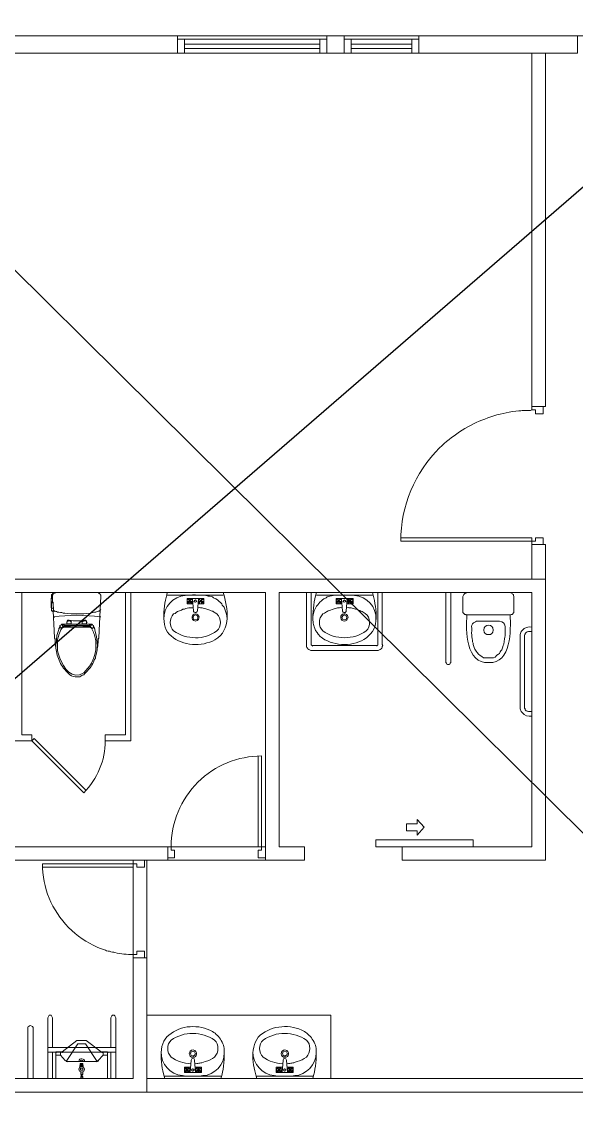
# Model space of a CAD drawing. Header units: millimetres. Extents: x -15161 to 10473752, y -72817 to 33960.
# Drawn here: x 35951 to 36434, y 2603 to 3559 of the extents above; entities that cross this region are included whole.
import ezdxf

# ---------------------------------------------------------------- set-up
doc = ezdxf.new("R2010")
doc.units = ezdxf.units.MM
doc.layers.add('PDF_幾何圖形', color=7, linetype='Continuous')

# ---------------------------------------------------------------- blocks, each defined once
blk = doc.blocks.new('拆除後的建築底圖1131126')
at = {"layer": 'PDF_幾何圖形', "lineweight": 0}
for points in [[(11419.36, 3643.64), (11419.36, 3605.96), (11339.34, 3605.96), (11339.34, 3643.64), (9474.25, 3643.64), (9474.25, 3617.81), (9448.42, 3617.81), (9448.42, 3547.11), (12604.46, 3547.11), (12604.46, 3539.48), (12739.53, 3539.48), (12739.53, 3028.86), (13204.85, 3028.86), (13204.85, 2247.68), (13491.91, 2247.68), (13361.51, 3136.4), (13110.01, 3099.57), (13035.49, 3611.04), (13009.24, 3607.23), (13003.73, 3643.64)], [(9547.5, 3476.82), (9547.5, 3531.86), (9853.19, 3531.86), (9853.19, 3547.11), (9532.68, 3547.11), (9532.68, 3476.82)], [(10063.2, 3531.86), (10201.65, 3531.86), (10201.65, 3547.11), (10063.2, 3547.11)], [(10142.8, 3042.41), (10105.12, 3042.41), (10104.69, 3042.41), (10104.27, 3042.83), (10103.42, 3042.83), (10101.73, 3044.53), (10101.73, 3058.5), (10102.58, 3060.19), (10103.42, 3061.04), (10104.27, 3061.46), (10105.12, 3061.89), (10142.8, 3061.89), (10144.49, 3061.04), (10144.92, 3060.62), (10145.76, 3060.19), (10145.76, 3059.35), (10146.19, 3058.5), (10146.19, 3044.53), (10144.49, 3042.83), (10143.65, 3042.83), (10143.22, 3042.41)], [(9744.38, 3052.99), (9743.95, 3053.42)], [(9863.78, 3052.15), (9862.51, 3052.15), (9861.66, 3053.42), (9861.66, 3055.53), (9862.51, 3056.81), (9865.05, 3056.81), (9865.89, 3055.53), (9866.32, 3054.26), (9865.89, 3053.42), (9865.05, 3052.15)], [(9868.86, 3053.42), (9868.01, 3053.84), (9867.59, 3054.26), (9868.01, 3055.11), (9868.86, 3055.53), (9869.28, 3055.11), (9869.71, 3054.26)], [(9873.94, 3052.15), (9872.67, 3052.15), (9871.82, 3053.42), (9871.4, 3054.26), (9871.82, 3055.53), (9872.67, 3056.81), (9874.79, 3056.81), (9876.06, 3055.53), (9876.06, 3053.42), (9874.79, 3052.15)], [(9999.69, 3054.26), (9999.27, 3053.84), (9998.42, 3053.42), (9997.57, 3054.26), (9998, 3055.11), (9998.42, 3055.53), (9999.27, 3055.11)], [(10006.04, 3054.26), (10005.62, 3053.42), (10004.77, 3052.15), (10002.23, 3052.15), (10001.38, 3053.42), (10000.96, 3054.26), (10001.38, 3055.53), (10002.23, 3056.81), (10004.77, 3056.81), (10005.62, 3055.53)], [(9745.65, 3040.72), (9745.22, 3040.72), (9745.22, 3041.14)], [(9868.86, 3038.18), (9867.16, 3038.6), (9866.74, 3040.29), (9867.16, 3041.56), (9868.86, 3042.41), (9870.55, 3041.56), (9870.98, 3040.29), (9870.55, 3038.6)], [(10000.54, 3040.29), (10000.11, 3038.6), (9998.42, 3038.18), (9997.15, 3038.6), (9996.3, 3040.29), (9997.15, 3041.56), (9998.42, 3042.41), (10000.11, 3041.56)], [(9750.31, 3030.55), (9749.88, 3030.98)], [(9750.31, 3030.55), (9749.88, 3030.98)], [(9754.12, 3031.4), (9753.69, 3031.82)], [(9754.12, 3031.4), (9753.69, 3031.82)], [(9773.17, 3037.33), (9772.75, 3037.75)], [(9773.59, 3036.91), (9773.59, 3037.33), (9774.02, 3036.91), (9773.59, 3037.33), (9773.17, 3037.33)], [(9774.02, 3036.48), (9774.02, 3036.91), (9773.59, 3036.91)], [(9777.83, 3031.4), (9777.4, 3031.82)], [(9781.21, 3030.55), (9780.79, 3030.98)], [(9781.21, 3030.55), (9780.79, 3030.98)], [(10061.93, 2860.35), (10061.93, 2864.16), (10067.86, 2857.38), (10061.93, 2850.61), (10061.93, 2854.42), (10052.61, 2854.42), (10052.61, 2860.35)], [(10110.62, 2840.45), (10110.62, 2846.37), (10025.94, 2846.37), (10025.94, 2840.45)], [(9866.74, 2662.19), (9865.05, 2661.77), (9864.62, 2660.08), (9865.05, 2658.81), (9866.74, 2657.96), (9868.01, 2658.81), (9868.86, 2660.08), (9868.01, 2661.77)], [(9946.76, 2662.19), (9945.07, 2661.77), (9944.65, 2660.08), (9945.07, 2658.81), (9946.76, 2657.96), (9948.03, 2658.81), (9948.88, 2660.08), (9948.03, 2661.77)], [(9769.78, 2647.37), (9768.94, 2647.37), (9768.51, 2646.53), (9768.94, 2645.68), (9770.63, 2645.68), (9770.63, 2647.37)], [(9866.32, 2646.95), (9865.89, 2646.53), (9865.47, 2645.68), (9866.32, 2644.83), (9867.16, 2645.26), (9867.59, 2645.68), (9867.16, 2646.53)], [(9946.34, 2646.95), (9945.92, 2646.53), (9945.49, 2645.68), (9945.92, 2645.26), (9946.34, 2644.83), (9947.19, 2645.26), (9947.61, 2645.68), (9947.19, 2646.53)]]:
    blk.add_lwpolyline(points, close=True, dxfattribs=at)
for points in [[(9853.19, 3547.11), (9983.18, 3547.11)], [(9998.42, 3531.86), (9983.18, 3531.86), (9983.18, 3547.11), (9998.42, 3547.11)], [(10063.2, 3547.11), (9998.42, 3547.11), (9998.42, 3531.86), (10063.2, 3531.86)], [(9853.19, 3544.14), (9983.18, 3544.14)], [(9859.12, 3531.86), (9859.12, 3544.14)], [(9859.12, 3539.91), (9977.25, 3539.91)], [(9977.25, 3531.86), (9977.25, 3544.14)], [(9998.42, 3544.14), (10063.2, 3544.14)], [(10004.35, 3531.86), (10004.35, 3544.14)], [(10004.35, 3539.91), (10057.27, 3539.91)], [(10057.27, 3531.86), (10057.27, 3544.14)], [(9853.19, 3531.86), (9983.18, 3531.86)], [(9859.12, 3536.1), (9977.25, 3536.1)], [(10004.35, 3536.1), (10057.27, 3536.1)], [(10173.71, 3531.86), (10173.71, 3224.05), (10161.85, 3224.05), (10161.85, 3531.86)], [(10161.85, 3224.05), (10161.85, 3221.09), (10164.82, 3221.09), (10164.82, 3217.7), (10171.59, 3217.7), (10171.59, 3224.05)], [(10161.85, 3221.09), (10160.58, 3220.66), (10156.77, 3220.66)], [(10161.85, 3103.8), (10161.85, 3106.77), (10164.82, 3106.77), (10164.82, 3109.73), (10171.59, 3109.73), (10171.59, 3103.8)], [(10161.85, 3073.74), (10161.85, 3103.8), (10173.71, 3103.8), (10173.71, 3073.74), (10173.71, 2828.59), (10048.8, 2828.59), (10048.8, 2840.45), (10161.85, 2840.45), (10161.85, 3061.89), (9941.68, 3061.89), (9941.68, 2840.45), (9963.7, 2840.45), (9963.7, 2828.59), (9929.83, 2828.59), (9929.83, 3061.89), (9547.5, 3061.89)], [(10173.71, 3073.74), (9547.5, 3073.74)], [(9717.7, 3061.89), (9717.7, 2937.83), (9726.17, 2937.83), (9726.17, 2932.75), (9697.38, 2932.75)], [(9743.53, 3060.19), (9743.95, 3060.62), (9744.38, 3060.62), (9744.38, 3061.04), (9744.8, 3061.04), (9745.22, 3061.46), (9746.07, 3061.46), (9746.49, 3061.04)], [(9744.8, 3060.62), (9744.38, 3059.77), (9744.38, 3053.42), (9743.95, 3058.92), (9743.95, 3059.35), (9744.38, 3059.77), (9744.38, 3060.19), (9744.8, 3060.62), (9744.8, 3061.04), (9745.22, 3061.04), (9745.65, 3061.46), (9746.07, 3061.46)], [(9783.33, 3013.19), (9783.33, 3014.46), (9783.75, 3015.31), (9783.75, 3017.01), (9784.18, 3018.28), (9784.18, 3021.24), (9784.6, 3022.09), (9784.6, 3025.05), (9785.02, 3025.9), (9785.02, 3028.86), (9786.29, 3058.92), (9786.29, 3059.77), (9785.87, 3060.19), (9785.45, 3061.04), (9785.02, 3061.04), (9784.18, 3061.89), (9783.75, 3061.89), (9746.92, 3061.89)], [(9812.55, 3061.89), (9812.55, 2932.75), (9790.11, 2932.75), (9790.11, 2937.83), (9807.89, 2937.83), (9807.89, 3061.89)], [(9844.3, 3061.89), (9892.99, 3061.89)], [(9892.99, 3059.77), (9844.3, 3059.77)], [(9965.39, 3061.89), (9965.39, 3014.89), (9965.82, 3014.04), (9966.24, 3013.62), (9966.66, 3012.77), (9967.51, 3012.35), (9969.2, 3011.5), (10028.06, 3011.5), (10029.75, 3012.35), (10030.6, 3012.77), (10031.02, 3013.62), (10031.44, 3014.04), (10031.44, 3014.89), (10031.87, 3015.73), (10031.44, 3016.58), (10031.44, 3061.89)], [(9969.63, 3061.89), (9969.63, 3016.16), (9970.05, 3015.73)], [(10022.98, 3061.89), (9974.29, 3061.89)], [(9974.29, 3059.77), (10022.98, 3059.77)], [(10027.21, 3016.16), (10027.63, 3016.16), (10027.63, 3061.89)], [(10091.14, 3061.89), (10091.14, 3000.92), (10090.72, 3000.49), (10090.3, 2999.65), (10089.87, 2999.22), (10088.18, 2999.22), (10087.76, 2999.65), (10087.33, 3000.49), (10086.91, 3000.92), (10086.91, 3061.89)], [(9743.11, 3052.15), (9743.11, 3052.99), (9743.53, 3052.57), (9743.11, 3052.99), (9743.53, 3052.99), (9743.95, 3052.57)], [(9743.11, 3051.72), (9743.11, 3052.15), (9743.53, 3051.72)], [(9743.11, 3051.3), (9743.11, 3051.72), (9743.53, 3051.3)], [(9743.11, 3050.45), (9743.11, 3050.88), (9743.53, 3050.45), (9743.11, 3050.88), (9743.11, 3051.3), (9743.53, 3050.88)], [(9743.53, 3050.03), (9743.11, 3050.45), (9743.53, 3050.03), (9743.11, 3050.45), (9743.11, 3050.03), (9743.53, 3049.61)], [(9743.53, 3053.42), (9744.8, 3053.42), (9745.22, 3045.8), (9743.95, 3045.8), (9744.38, 3045.37), (9743.95, 3045.8), (9743.95, 3046.22), (9744.38, 3045.8)], [(9743.95, 3052.99), (9743.53, 3053.42), (9743.53, 3052.99), (9743.95, 3052.57), (9743.53, 3052.99), (9743.53, 3048.76), (9743.53, 3048.34), (9743.95, 3047.91)], [(9743.95, 3053.84), (9743.95, 3054.26)], [(9744.38, 3053.42), (9743.95, 3053.84), (9744.38, 3053.42), (9743.95, 3053.84), (9743.95, 3053.42), (9744.38, 3052.99)], [(9870.98, 3052.15), (9876.06, 3052.15), (9876.06, 3056.81), (9861.66, 3056.81), (9861.66, 3052.15), (9866.74, 3052.15)], [(9866.32, 3054.26), (9861.66, 3054.26)], [(9865.47, 3052.57), (9862.08, 3056.38)], [(9862.08, 3052.57), (9865.47, 3056.38)], [(9863.78, 3056.81), (9863.78, 3052.15)], [(9871.4, 3056.81), (9870.55, 3045.8), (9870.13, 3045.37), (9870.13, 3044.95), (9869.28, 3044.53), (9868.43, 3044.53), (9867.59, 3044.95), (9867.16, 3045.37), (9867.16, 3045.8), (9866.32, 3056.81)], [(9876.06, 3054.26), (9871.4, 3054.26)], [(9875.63, 3052.57), (9871.82, 3056.38)], [(9871.82, 3052.57), (9875.63, 3056.38)], [(9873.94, 3056.81), (9873.94, 3052.15)], [(9877.75, 3059.35), (9879.02, 3059.35), (9879.87, 3058.92), (9881.14, 3058.92), (9882.41, 3058.5), (9883.68, 3058.08), (9884.52, 3057.23)], [(9890.88, 3052.99), (9891.72, 3052.15), (9892.15, 3050.88), (9893.84, 3049.18), (9894.69, 3046.64)], [(9978.52, 3054.69), (9979.37, 3055.53), (9980.64, 3056.38), (9981.48, 3056.81), (9982.75, 3057.23), (9983.6, 3058.08)], [(9996.3, 3052.15), (9991.22, 3052.15), (9991.22, 3056.81), (10006.04, 3056.81), (10006.04, 3052.15), (10000.54, 3052.15)], [(9991.22, 3054.26), (9995.88, 3054.26), (9995.88, 3053.42), (9994.61, 3052.15), (9992.49, 3052.15), (9991.65, 3053.42), (9991.22, 3054.26), (9991.65, 3055.53), (9992.49, 3056.81), (9994.61, 3056.81), (9995.88, 3055.53), (9995.88, 3054.26)], [(9991.65, 3052.57), (9995.46, 3056.38)], [(9995.46, 3052.57), (9991.65, 3056.38)], [(9993.76, 3056.81), (9993.76, 3052.15)], [(9995.88, 3056.81), (9996.73, 3045.8), (9997.15, 3045.37), (9997.15, 3044.95), (9998, 3044.53), (9999.27, 3044.53), (10000.11, 3045.37), (10000.11, 3045.8), (10000.96, 3056.81)], [(10000.96, 3054.26), (10006.04, 3054.26)], [(10001.81, 3052.57), (10005.19, 3056.38)], [(10005.19, 3052.57), (10001.81, 3056.38)], [(10003.5, 3056.81), (10003.5, 3052.15)], [(9743.95, 3048.34), (9743.53, 3048.34), (9743.95, 3047.91), (9743.53, 3048.34)], [(9743.95, 3046.22), (9743.53, 3046.22), (9743.95, 3045.8), (9743.53, 3046.22), (9743.95, 3045.8)], [(9744.38, 3047.91), (9743.95, 3048.34), (9744.38, 3047.91), (9743.95, 3048.34), (9745.22, 3048.34)], [(9744.8, 3045.8), (9745.65, 3028.86), (9745.65, 3025.9), (9746.07, 3025.05), (9746.07, 3022.09), (9746.49, 3021.24), (9746.49, 3018.28), (9746.92, 3017.01), (9746.92, 3015.31), (9747.34, 3014.46), (9747.34, 3013.19)], [(9746.07, 3045.37), (9745.65, 3045.8), (9745.65, 3046.22), (9745.22, 3046.22), (9745.65, 3045.8), (9746.07, 3045.8), (9746.49, 3045.37), (9746.07, 3045.8), (9746.49, 3045.8), (9747.77, 3045.37), (9748.61, 3044.95), (9749.88, 3044.95), (9751.15, 3044.53), (9752.42, 3044.53), (9753.69, 3044.1), (9754.96, 3044.1)], [(9745.65, 3040.72), (9745.22, 3041.14), (9745.65, 3040.72), (9745.22, 3041.14), (9745.65, 3040.72), (9746.07, 3040.29)], [(9776.98, 3044.1), (9778.25, 3044.53), (9779.52, 3044.53), (9780.79, 3044.95), (9782.06, 3044.95), (9783.33, 3045.37), (9784.18, 3045.8), (9785.02, 3045.8), (9785.45, 3046.22), (9785.87, 3045.8)], [(9785.45, 3046.22), (9785.87, 3046.64), (9785.87, 3047.07), (9786.29, 3046.64)], [(9785.87, 3040.72), (9785.45, 3041.14), (9785.87, 3040.72), (9785.45, 3041.14), (9785.87, 3041.14), (9786.29, 3040.72)], [(9785.45, 3041.14), (9785.45, 3040.72), (9785.87, 3040.29)], [(9785.87, 3047.07), (9785.87, 3047.49)], [(9849.81, 3043.26), (9851.08, 3043.68), (9851.92, 3044.53), (9853.19, 3045.37), (9855.73, 3046.22), (9856.58, 3046.64), (9857.85, 3047.49), (9859.12, 3047.49), (9860.39, 3047.91), (9861.66, 3048.34), (9862.93, 3048.76), (9865.89, 3048.76), (9867.16, 3049.18)], [(10008.16, 3047.49), (10009.43, 3047.49), (10010.7, 3046.64), (10011.97, 3046.22), (10012.82, 3045.8), (10014.09, 3045.37), (10016.63, 3043.68)], [(9750.31, 3031.4), (9750.31, 3030.98), (9749.88, 3030.98), (9750.31, 3030.55), (9749.88, 3030.98), (9749.88, 3029.71), (9748.19, 3024.63), (9748.19, 3023.36), (9747.77, 3022.09), (9747.77, 3019.55), (9747.34, 3018.28)], [(9749.88, 3030.98), (9750.31, 3030.55)], [(9749.88, 3030.98), (9750.31, 3030.55)], [(9750.73, 3032.25), (9750.31, 3031.82), (9750.73, 3031.4)], [(9750.31, 3031.82), (9750.31, 3031.4), (9750.73, 3030.98)], [(9756.66, 3034.36), (9752, 3034.36), (9752, 3033.94), (9751.58, 3033.52), (9751.15, 3033.52), (9750.73, 3033.09), (9750.73, 3032.25), (9751.15, 3031.82)], [(9750.73, 3032.67), (9752, 3030.55), (9752.42, 3030.55)], [(9752.42, 3033.94), (9753.27, 3032.67), (9753.69, 3032.25), (9753.27, 3032.67), (9753.69, 3032.25), (9753.27, 3032.67), (9753.69, 3032.25), (9753.27, 3032.67), (9753.69, 3032.25), (9753.27, 3032.67), (9753.69, 3032.25), (9753.27, 3032.67), (9753.69, 3032.67), (9754.12, 3032.25), (9753.69, 3032.67), (9754.12, 3032.67), (9754.54, 3032.25), (9754.12, 3032.67), (9754.54, 3032.25), (9754.12, 3032.67), (9754.54, 3032.25), (9754.12, 3032.67), (9754.54, 3032.25), (9754.12, 3032.67), (9754.54, 3032.25), (9754.12, 3032.67), (9754.12, 3033.94), (9754.54, 3033.52), (9754.12, 3033.94), (9754.54, 3033.52)], [(9752.85, 3033.94), (9752.42, 3033.94), (9752.85, 3033.52), (9752.42, 3033.94), (9752.85, 3033.52), (9752.42, 3033.94), (9752.85, 3033.52), (9752.42, 3033.94), (9752.85, 3033.52)], [(9752.85, 3031.4), (9752.42, 3031.4), (9752.42, 3030.98), (9752.85, 3030.55)], [(9754.12, 3033.94), (9754.12, 3034.36), (9754.54, 3033.94), (9754.12, 3034.36), (9754.54, 3033.94), (9754.12, 3034.36), (9753.27, 3034.36), (9753.69, 3033.94), (9753.27, 3034.36), (9753.27, 3033.94), (9752.85, 3033.94), (9753.27, 3033.52), (9752.85, 3033.94), (9753.27, 3033.52)], [(9753.27, 3031.82), (9752.85, 3031.82), (9752.85, 3031.4), (9753.27, 3030.98)], [(9753.69, 3031.82), (9753.27, 3031.82), (9753.69, 3031.4)], [(9753.27, 3031.82), (9753.69, 3031.4)], [(9753.69, 3031.82), (9754.12, 3031.4)], [(9753.69, 3031.82), (9754.12, 3031.4)], [(9753.69, 3031.82), (9754.12, 3031.4)], [(9754.54, 3033.09), (9776.13, 3033.09)], [(9760.04, 3036.91), (9760.04, 3037.33), (9760.47, 3036.91), (9760.04, 3037.33), (9757.08, 3037.33), (9757.08, 3036.91), (9757.5, 3036.48), (9757.08, 3036.91), (9756.66, 3036.48), (9757.08, 3036.06), (9756.66, 3036.48), (9756.66, 3036.06), (9757.08, 3035.63)], [(9756.66, 3036.06), (9756.66, 3034.79), (9760.04, 3034.79), (9760.47, 3034.36), (9760.04, 3034.79), (9760.47, 3034.36), (9760.04, 3034.79), (9760.47, 3034.79), (9760.89, 3034.36), (9760.47, 3034.79), (9760.47, 3036.91), (9760.89, 3036.48), (9760.47, 3036.91), (9760.04, 3036.91), (9760.47, 3036.48)], [(9756.66, 3034.79), (9756.66, 3034.36), (9774.02, 3034.36), (9774.02, 3034.79)], [(9757.93, 3037.75), (9757.5, 3037.75), (9757.5, 3037.33), (9757.93, 3036.91), (9757.5, 3037.33), (9757.08, 3037.33), (9757.5, 3036.91)], [(9758.35, 3037.33), (9757.93, 3037.75), (9758.35, 3037.33), (9757.93, 3037.75), (9758.35, 3037.75), (9758.77, 3037.33), (9758.35, 3037.75), (9758.77, 3037.33), (9758.35, 3037.75), (9758.77, 3037.75), (9759.2, 3037.33)], [(9770.21, 3036.91), (9770.63, 3036.91), (9771.05, 3036.48), (9770.63, 3036.91), (9770.63, 3037.33), (9771.05, 3036.91)], [(9770.21, 3034.79), (9770.21, 3036.91), (9770.63, 3036.48)], [(9770.63, 3034.36), (9770.21, 3034.79), (9770.63, 3034.79), (9771.05, 3034.36), (9770.63, 3034.79), (9771.05, 3034.36), (9770.63, 3034.79), (9774.02, 3034.79), (9774.02, 3036.06), (9774.44, 3035.63)], [(9773.17, 3037.75), (9772.75, 3037.75), (9773.17, 3037.33), (9773.17, 3037.75), (9773.59, 3037.33), (9770.63, 3037.33)], [(9772.75, 3037.75), (9772.32, 3037.75), (9772.75, 3037.33), (9772.32, 3037.75), (9772.75, 3037.33), (9772.32, 3037.75)], [(9774.02, 3036.06), (9774.02, 3036.48), (9774.44, 3036.06), (9774.02, 3036.48)], [(9774.02, 3034.36), (9778.67, 3034.36), (9779.1, 3033.94), (9779.1, 3033.52), (9779.52, 3033.52), (9779.94, 3033.09), (9779.94, 3032.25), (9780.37, 3032.25), (9780.37, 3031.82), (9780.79, 3031.4)], [(9777.4, 3034.36), (9778.25, 3033.52), (9777.83, 3033.94), (9778.25, 3033.94), (9778.67, 3033.52), (9778.25, 3033.94), (9778.67, 3033.52), (9778.25, 3033.94), (9778.67, 3033.52), (9778.25, 3033.94), (9778.67, 3033.52), (9778.25, 3033.94), (9777.4, 3032.67), (9777.83, 3032.25), (9777.4, 3032.67), (9777.83, 3032.25), (9777.4, 3032.67), (9777.83, 3032.25), (9777.4, 3032.67), (9777.83, 3032.25), (9777.4, 3032.67), (9777.83, 3032.25), (9777.4, 3032.67), (9776.98, 3032.67), (9777.4, 3032.25), (9776.98, 3032.67), (9776.56, 3032.67), (9776.98, 3032.25), (9776.56, 3032.67), (9776.98, 3032.25), (9776.56, 3032.67), (9776.98, 3032.25), (9776.56, 3032.67), (9776.98, 3032.25), (9776.56, 3032.67), (9776.98, 3032.25), (9776.56, 3032.67), (9776.56, 3033.94), (9776.98, 3033.52), (9776.56, 3033.94), (9776.98, 3033.52)], [(9776.56, 3033.94), (9776.56, 3034.36), (9776.98, 3033.94), (9776.56, 3034.36), (9776.98, 3033.94), (9776.56, 3034.36), (9777.4, 3034.36), (9777.83, 3033.94), (9777.4, 3034.36), (9777.83, 3033.94), (9778.25, 3033.52)], [(9779.94, 3032.67), (9779.1, 3030.55), (9778.67, 3030.55), (9778.25, 3030.98), (9778.25, 3031.4), (9777.83, 3031.4), (9777.4, 3031.82), (9776.98, 3031.82), (9777.4, 3031.4), (9776.98, 3031.82), (9777.4, 3031.4), (9776.98, 3031.82), (9777.4, 3031.4), (9776.98, 3031.82)], [(9777.4, 3031.82), (9777.83, 3031.82), (9777.83, 3031.4), (9778.25, 3030.98)], [(9780.37, 3031.82), (9780.37, 3031.4), (9780.79, 3030.98), (9781.21, 3030.55), (9780.79, 3030.98), (9780.37, 3030.98), (9780.37, 3031.4)], [(9780.79, 3030.98), (9781.21, 3030.55)], [(9780.79, 3030.98), (9781.21, 3030.55)], [(10109.35, 3030.98), (10109.35, 3028.86)], [(10133.48, 3036.91), (10124.17, 3036.91), (10113.58, 3036.91), (10112.74, 3036.48), (10111.04, 3035.63)], [(10138.57, 3032.25), (10138.57, 3030.98), (10138.57, 3024.2), (10138.14, 3022.93)], [(9781.64, 3021.24), (9782.06, 3019.97), (9782.06, 3011.92), (9781.64, 3010.65)], [(10111.04, 3015.73), (10110.62, 3016.58), (10110.62, 3017.85), (10110.2, 3019.12), (10110.2, 3020.39), (10109.77, 3021.66)], [(10153.38, 3028.86), (10152.54, 3028.01), (10151.69, 3025.47), (10151.69, 2960.69), (10152.54, 2958.15), (10153.38, 2957.31)], [(10161.85, 3028.01), (10158.89, 3028.01), (10158.04, 3027.59), (10157.62, 3027.59), (10156.77, 3027.17), (10155.93, 3026.32), (10155.93, 3025.47), (10155.5, 3025.05), (10155.5, 2961.12), (10155.93, 2960.69), (10155.93, 2959.85), (10156.77, 2959), (10157.62, 2958.58), (10158.04, 2958.58), (10158.89, 2958.15), (10161.85, 2958.15)], [(9969.63, 3016.16), (9970.05, 3016.16), (9970.05, 3015.73), (9970.47, 3015.73), (9970.9, 3015.31)], [(9970.47, 3015.73), (10026.36, 3015.73), (10026.79, 3015.31)], [(10026.36, 3015.73), (10027.21, 3015.73), (10027.21, 3016.16), (10027.63, 3015.73)], [(9779.52, 3000.07), (9779.94, 3001.34), (9780.37, 3002.19), (9780.79, 3003.46), (9781.64, 3004.73), (9781.64, 3006)], [(10133.48, 3008.96), (10132.64, 3008.11), (10131.37, 3007.27), (10129.67, 3005.57), (10128.4, 3005.15), (10124.17, 3005.15), (10119.51, 3005.15)], [(9765.55, 2988.64), (9768.09, 2988.64), (9768.94, 2989.06), (9770.21, 2989.91), (9771.48, 2990.33)], [(9771.48, 2887.44), (9726.17, 2932.75), (9728.29, 2934.87), (9773.59, 2889.56)], [(9547.5, 2840.45), (9856.58, 2840.45)], [(9923.48, 2840.45), (9844.72, 2840.45), (9844.72, 2828.59), (9929.83, 2828.59), (9929.83, 2840.45), (9926.44, 2840.45), (9926.44, 2837.48), (9923.48, 2837.48), (9923.48, 2830.71), (9929.83, 2830.71)], [(9844.72, 2840.45), (9847.69, 2840.45), (9847.69, 2837.48), (9850.65, 2837.48), (9850.65, 2830.71), (9844.72, 2830.71)], [(9547.5, 2828.59), (9856.58, 2828.59)], [(9826.52, 2743.49), (9826.52, 2828.59), (9814.66, 2828.59), (9814.66, 2825.63), (9817.63, 2825.63), (9817.63, 2822.66), (9824.4, 2822.66), (9824.4, 2828.59)], [(9814.66, 2822.66), (9814.66, 2743.49), (9814.66, 2746.45), (9817.63, 2746.45), (9817.63, 2749.41), (9824.4, 2749.41), (9824.4, 2743.49)], [(9790.53, 2750.26), (9791.38, 2749.84), (9792.65, 2749.41), (9793.92, 2749.41), (9795.19, 2748.99), (9796.46, 2748.57), (9797.73, 2748.57), (9798.57, 2748.14)], [(9547.5, 2656.69), (9647.42, 2656.69), (9647.42, 2638.48), (9814.66, 2638.48), (9814.66, 2743.49), (9826.52, 2743.49), (9826.52, 2626.63)], [(9744.38, 2665.58), (9744.38, 2691.41), (9743.53, 2693.1), (9743.11, 2693.53), (9741.41, 2693.53), (9740.99, 2693.1), (9740.14, 2691.41), (9740.14, 2638.48)], [(9795.19, 2665.58), (9795.19, 2691.41), (9796.03, 2693.1), (9796.46, 2693.53), (9798.15, 2693.53), (9798.57, 2693.1), (9799.42, 2691.41), (9799.42, 2638.48)], [(9826.52, 2693.53), (9986.56, 2693.53), (9986.56, 2638.48)], [(9727.44, 2638.48), (9727.44, 2682.94), (9727.02, 2683.79), (9726.17, 2684.21), (9724.9, 2684.63), (9724.05, 2684.21), (9723.21, 2683.79), (9722.78, 2682.94), (9722.78, 2638.48)], [(9787.99, 2661.35), (9787.56, 2661.77), (9787.56, 2661.35), (9787.14, 2661.35), (9786.72, 2661.77), (9773.59, 2671.51), (9765.55, 2671.51), (9752.85, 2661.77)], [(9755.39, 2654.15), (9755.81, 2653.73), (9756.23, 2653.3), (9766.39, 2668.54), (9773.17, 2668.54), (9783.33, 2653.3)], [(9799.42, 2665.58), (9740.14, 2665.58)], [(9740.14, 2661.35), (9799.42, 2661.35)], [(9744.38, 2638.48), (9744.38, 2661.35)], [(9747.77, 2661.77), (9747.34, 2661.77), (9747.34, 2661.35), (9747.77, 2660.92), (9747.34, 2661.35), (9747.34, 2660.92), (9747.34, 2638.48), (9792.22, 2638.48), (9792.22, 2660.92), (9792.22, 2661.35), (9792.65, 2660.92), (9792.22, 2661.35), (9791.8, 2661.77), (9791.38, 2661.77), (9791.8, 2661.35)], [(9748.61, 2661.35), (9748.19, 2661.77), (9751.15, 2661.77), (9751.15, 2658.81), (9747.34, 2658.81)], [(9748.19, 2661.77), (9747.77, 2661.77), (9748.19, 2661.35)], [(9753.27, 2661.35), (9752.85, 2661.77), (9752.85, 2661.35), (9752.42, 2661.35), (9752, 2661.77), (9751.15, 2661.77)], [(9751.15, 2658.81), (9755.39, 2654.15), (9755.81, 2653.73), (9756.23, 2653.3), (9757.08, 2653.3), (9757.5, 2652.88)], [(9752, 2661.77), (9752, 2661.35), (9752.42, 2661.35), (9752.85, 2660.92), (9752.42, 2661.35)], [(9788.41, 2658.81), (9784.18, 2654.15)], [(9786.72, 2661.77), (9786.72, 2661.35), (9787.14, 2661.35), (9787.56, 2660.92), (9787.14, 2661.35)], [(9787.56, 2661.77), (9788.41, 2661.77)], [(9791.38, 2661.77), (9788.41, 2661.77), (9788.41, 2658.81), (9792.22, 2658.81)], [(9792.22, 2661.35), (9791.8, 2661.77), (9792.22, 2661.35)], [(9795.19, 2638.48), (9795.19, 2661.35)], [(9866.74, 2663.46), (9865.47, 2663.04), (9864.2, 2662.19), (9863.78, 2661.35), (9863.35, 2660.08), (9863.78, 2658.81), (9864.2, 2657.96), (9865.47, 2657.11), (9866.74, 2657.11)], [(9946.76, 2663.46), (9945.49, 2663.04), (9944.22, 2662.19), (9943.8, 2661.35), (9943.38, 2660.08), (9943.8, 2658.81), (9944.22, 2657.96), (9945.49, 2657.11), (9946.76, 2657.11)], [(9757.08, 2653.3), (9757.5, 2653.3), (9782.06, 2653.3), (9782.48, 2653.3), (9782.91, 2652.88)], [(9771.05, 2648.64), (9771.05, 2649.92), (9768.09, 2649.92), (9768.09, 2648.22)], [(9768.51, 2648.64), (9768.51, 2649.92), (9768.51, 2651.61), (9770.63, 2651.61), (9770.63, 2649.92), (9770.63, 2648.64)], [(9768.94, 2651.61), (9768.94, 2650.34)], [(9768.94, 2649.07), (9768.94, 2649.92)], [(9769.36, 2651.61), (9769.36, 2650.34)], [(9769.78, 2650.34), (9769.78, 2651.61)], [(9769.78, 2649.92), (9769.78, 2649.07)], [(9770.21, 2649.07), (9770.21, 2649.92)], [(9770.63, 2651.61), (9770.63, 2650.34)], [(9782.48, 2653.3), (9783.33, 2653.3), (9783.75, 2653.73), (9784.18, 2653.3)], [(9783.75, 2653.73), (9784.18, 2654.15), (9784.6, 2653.73)], [(9865.05, 2654.57), (9864.2, 2643.56)], [(9868.01, 2654.57), (9868.86, 2643.56)], [(9945.07, 2654.57), (9944.22, 2643.56)], [(9948.03, 2654.57), (9948.88, 2643.56)], [(9768.94, 2643.99), (9768.94, 2641.87), (9770.63, 2641.87), (9770.63, 2643.99)], [(9770.63, 2642.29), (9768.94, 2642.29)], [(9768.94, 2638.48), (9768.94, 2640.18), (9770.63, 2640.18), (9770.63, 2638.48)], [(9768.94, 2639.75), (9770.63, 2639.75)], [(9769.36, 2640.18), (9769.36, 2641.87)], [(9770.21, 2641.87), (9770.21, 2640.18)], [(9890.88, 2640.6), (9842.18, 2640.6)], [(9868.86, 2648.22), (9873.94, 2648.22), (9873.94, 2643.56), (9859.12, 2643.56), (9859.12, 2648.22), (9864.62, 2648.22)], [(9864.2, 2645.68), (9859.12, 2645.68)], [(9863.35, 2647.8), (9859.97, 2643.99)], [(9859.97, 2647.8), (9863.35, 2643.99)], [(9860.39, 2643.56), (9862.93, 2643.56)], [(9861.66, 2643.56), (9861.66, 2648.22)], [(9873.94, 2645.68), (9868.86, 2645.68)], [(9873.09, 2647.8), (9869.71, 2643.99)], [(9869.71, 2647.8), (9873.09, 2643.99)], [(9870.13, 2643.56), (9872.67, 2643.56)], [(9871.4, 2643.56), (9871.4, 2648.22)], [(9970.9, 2640.6), (9922.21, 2640.6)], [(9948.88, 2648.22), (9953.96, 2648.22), (9953.96, 2643.56), (9939.14, 2643.56), (9939.14, 2648.22), (9944.65, 2648.22)], [(9944.22, 2645.68), (9939.14, 2645.68)], [(9943.38, 2647.8), (9939.99, 2643.99)], [(9939.99, 2647.8), (9943.38, 2643.99)], [(9940.41, 2643.56), (9942.95, 2643.56)], [(9941.68, 2643.56), (9941.68, 2648.22)], [(9953.96, 2645.68), (9948.88, 2645.68)], [(9953.12, 2647.8), (9949.73, 2643.99)], [(9949.73, 2647.8), (9953.12, 2643.99)], [(9950.15, 2643.56), (9952.69, 2643.56)], [(9951.42, 2643.56), (9951.42, 2648.22)], [(9826.52, 2638.48), (10350.69, 2638.48), (10350.69, 2416.62), (10382.87, 2416.62), (10382.87, 2290.87)], [(10338.84, 2284.52), (10338.84, 2626.63), (9826.52, 2626.63), (9547.5, 2626.63)]]:
    blk.add_lwpolyline(points, dxfattribs=at)
for points in [[(10081.41, 3188.06, 0.198489), (10047.53, 3106.77), (10161.85, 3106.77), (10161.85, 3109.73), (10047.53, 3109.73)], [(9754.54, 3034.36), (9754.54, 3032.67, 0.046083), (9776.13, 3032.67), (9776.56, 3034.36)], [(9847.69, 2840.45, -0.199564), (9870.98, 2896.76, -0.195591), (9926.44, 2919.62), (9926.44, 2840.45), (9923.48, 2840.45), (9923.48, 2919.62)], [(9758.35, 2770.16, -0.197995), (9735.49, 2825.63), (9814.66, 2825.63), (9814.66, 2822.66), (9735.49, 2822.66)], [(9842.18, 2638.48), (9890.88, 2638.48, 0.085895), (9893.84, 2660.5)], [(9922.21, 2638.48), (9970.9, 2638.48, 0.085899), (9973.86, 2660.5)]]:
    blk.add_lwpolyline(points, format="xyb", dxfattribs=at)
for points in [[(10139.41, 3218.54), (10132.25, 3217.66), (10125.09, 3214.59), (10118.24, 3212.19)], [(10150.42, 3220.24), (10147.69, 3220.27), (10142.24, 3219.12), (10139.41, 3218.54)], [(10156.77, 3220.66), (10153.33, 3220.88), (10153.12, 3220.4), (10150.42, 3220.24)], [(10118.24, 3212.19), (10105.08, 3207.07), (10091.63, 3197.86), (10081.41, 3188.06)], [(9743.11, 3052.57), (9742.93, 3055.97), (9743.29, 3057.19), (9743.53, 3060.19)], [(9744.8, 3060.62), (9745.38, 3061.27), (9746.11, 3061.77), (9746.92, 3061.89)], [(9847.69, 3024.2), (9837.68, 3031.62), (9841.43, 3051.82), (9844.3, 3061.89)], [(9859.97, 3059.35), (9863.74, 3060.14), (9873.78, 3059.86), (9877.75, 3059.35)], [(9892.99, 3061.89), (9896.87, 3048.49), (9900.45, 3029.11), (9885.79, 3020.82)], [(9974.29, 3061.89), (9971.84, 3054.74), (9971.3, 3047.33), (9970.9, 3039.87)], [(9983.6, 3058.08), (9988.98, 3060.07), (10001.55, 3060.22), (10007.31, 3059.35)], [(10019.59, 3024.2), (10030.05, 3032.92), (10025.76, 3050.64), (10022.98, 3061.89)], [(9743.53, 3046.22), (9743.68, 3048.82), (9742.93, 3046.95), (9743.11, 3050.03)], [(9841.34, 3038.6), (9840.67, 3049.11), (9849.37, 3059.07), (9859.97, 3059.35)], [(9884.52, 3057.23), (9887.56, 3056.67), (9888.43, 3054.82), (9890.88, 3052.99)], [(9970.9, 3039.45), (9971.67, 3044.22), (9971.59, 3045.39), (9974.29, 3050.03)], [(9974.29, 3050.03), (9975.92, 3051.81), (9976.47, 3052.87), (9978.52, 3054.69)], [(10007.31, 3059.35), (10017.91, 3059.07), (10026.6, 3049.11), (10025.94, 3038.6)], [(9785.45, 3040.72), (9774.21, 3042.5), (9756.8, 3042.6), (9745.65, 3040.72)], [(9754.96, 3044.1), (9757.62, 3043.53), (9763.18, 3043.15), (9765.97, 3043.26)], [(9765.97, 3043.26), (9769.27, 3043.15), (9773.64, 3043.8), (9776.98, 3044.1)], [(9849.81, 3028.44), (9845.68, 3032.22), (9845.85, 3039.45), (9849.81, 3043.26)], [(9868.86, 3036.91), (9864.05, 3038.01), (9865.53, 3043.8), (9868.86, 3043.26)], [(9868.86, 3043.26), (9872.17, 3043.8), (9873.66, 3038.01), (9868.86, 3036.91)], [(9870.55, 3049.18), (9875.01, 3048.33), (9874.33, 3049.02), (9879.44, 3047.07)], [(9879.44, 3047.07), (9885.05, 3045.23), (9882.87, 3046.22), (9887.49, 3043.26)], [(9887.49, 3043.26), (9891.44, 3039.45), (9891.62, 3032.22), (9887.49, 3028.44)], [(9894.69, 3046.64), (9895.76, 3044.12), (9896.25, 3042.2), (9896.38, 3039.45)], [(9979.79, 3028.44), (9975.66, 3032.22), (9975.84, 3039.45), (9979.79, 3043.26)], [(9979.79, 3043.26), (9983.93, 3045.7), (9982.99, 3045.61), (9987.83, 3047.07)], [(9987.83, 3047.07), (9992.94, 3049.02), (9992.26, 3048.33), (9996.73, 3049.18)], [(9995.46, 3040.29), (9994.91, 3043.62), (10000.7, 3045.1), (10001.81, 3040.29)], [(10001.81, 3040.29), (10000.99, 3036.15), (9995.6, 3035.82), (9995.46, 3040.29)], [(10000.54, 3049.18), (10003.99, 3048.13), (10003.16, 3049.56), (10008.16, 3047.49)], [(10016.63, 3043.68), (10021.58, 3040.65), (10021.71, 3032.22), (10017.47, 3028.44)], [(10124.17, 3000.92), (10104, 2999.59), (10104.4, 3029.23), (10105.12, 3042.41)], [(10142.8, 3042.41), (10143.58, 3029.42), (10143.98, 2999.99), (10124.17, 3000.92)], [(9752.42, 3030.98), (9750.34, 3026.76), (9748.89, 3023.51), (9748.61, 3018.7)], [(9776.98, 3031.82), (9769.22, 3031.82), (9761.46, 3031.82), (9753.69, 3031.82)], [(9772.32, 3037.75), (9767.48, 3037.22), (9763.64, 3037.04), (9758.77, 3037.75)], [(9778.25, 3030.98), (9779.61, 3027.91), (9781.54, 3024.7), (9781.64, 3021.24)], [(9781.64, 3006), (9785.1, 3014.01), (9782.84, 3022.97), (9780.79, 3030.98)], [(9970.9, 3039.87), (9971.43, 3033.64), (9971.45, 3034.63), (9973.44, 3028.86)], [(10109.35, 3030.98), (10109.09, 3032.71), (10109.61, 3034.53), (10111.04, 3035.63)], [(10119.94, 3029.28), (10119.52, 3034.78), (10128.73, 3034.99), (10127.98, 3029.28)], [(10133.48, 3036.91), (10136.61, 3036.52), (10138.22, 3035.54), (10138.57, 3032.25)], [(10161.85, 3031.82), (10158.82, 3032.21), (10154.99, 3031.82), (10153.38, 3028.86)], [(9885.79, 3020.82), (9874.08, 3014.49), (9857.78, 3015.06), (9847.69, 3024.2)], [(9887.49, 3028.44), (9876.15, 3020.48), (9861.4, 3020.67), (9849.81, 3028.44)], [(9973.44, 3028.86), (9978.11, 3022.9), (9975.36, 3025.34), (9981.48, 3020.82)], [(10017.47, 3028.44), (10006.46, 3020.67), (9990.69, 3020.59), (9979.79, 3028.44)], [(9981.48, 3020.82), (9993.13, 3014.56), (10009.61, 3015.02), (10019.59, 3024.2)], [(10109.77, 3021.66), (10109.36, 3025.05), (10109.24, 3025.16), (10109.35, 3028.86)], [(10127.98, 3029.28), (10128.83, 3023.92), (10119.55, 3023.89), (10119.94, 3029.28)], [(10138.14, 3022.93), (10138.12, 3021.96), (10137.32, 3016.4), (10136.87, 3015.73)], [(9747.34, 3018.28), (9747.26, 3014.06), (9747.16, 3009.85), (9749.04, 3006)], [(9748.61, 3018.7), (9748.48, 3013.52), (9748.48, 3009.51), (9750.73, 3004.73)], [(10119.51, 3005.15), (10115.6, 3007.48), (10112.03, 3011.18), (10111.04, 3015.73)], [(10136.87, 3015.73), (10135.08, 3009.72), (10135.86, 3013.42), (10133.48, 3008.96)], [(9749.04, 3006), (9750.23, 3001.83), (9751.91, 2998.02), (9754.96, 2994.99)], [(9750.73, 3004.73), (9753.5, 2996.77), (9761.9, 2984.78), (9771.48, 2992.02)], [(9781.64, 3010.65), (9780.46, 3003.58), (9776.86, 2996.72), (9771.48, 2992.02)], [(9754.96, 2994.99), (9757.15, 2991.71), (9761.29, 2987.94), (9765.55, 2988.64)], [(9771.48, 2990.33), (9772.7, 2991.71), (9774.94, 2993.42), (9775.71, 2994.99)], [(9775.71, 2994.99), (9778.22, 2997.24), (9777.82, 2997.59), (9779.52, 3000.07)], [(10153.38, 2957.31), (10154.99, 2954.34), (10158.82, 2953.95), (10161.85, 2954.34)], [(9790.11, 2932.75), (9790.51, 2915.82), (9783.12, 2899.5), (9771.48, 2887.44)], [(9758.35, 2770.16), (9765.83, 2762.22), (9773.78, 2757.42), (9783.33, 2752.8)], [(9783.33, 2752.8), (9785.84, 2752.02), (9787.95, 2751.01), (9790.53, 2750.26)], [(9798.57, 2748.14), (9803.83, 2747.02), (9809.24, 2746.63), (9814.66, 2746.45)], [(9883.68, 2679.55), (9872.01, 2685.74), (9855.8, 2685.38), (9845.57, 2676.17)], [(9885.37, 2671.93), (9874.44, 2679.7), (9858.61, 2679.77), (9847.69, 2671.93)], [(9891.3, 2671.51), (9889.34, 2674.98), (9886.8, 2677.3), (9883.68, 2679.55)], [(9963.7, 2679.55), (9951.43, 2685.97), (9936.12, 2685.1), (9925.17, 2676.17)], [(9965.39, 2671.93), (9954.46, 2679.7), (9938.63, 2679.77), (9927.71, 2671.93)], [(9971.32, 2671.51), (9969.37, 2674.98), (9966.83, 2677.3), (9963.7, 2679.55)], [(9845.57, 2676.17), (9835.35, 2668.94), (9838.91, 2648.45), (9842.18, 2638.48)], [(9847.69, 2671.93), (9843.56, 2668.15), (9843.74, 2660.92), (9847.69, 2657.11)], [(9885.37, 2657.11), (9889.32, 2660.92), (9889.5, 2668.15), (9885.37, 2671.93)], [(9893.84, 2660.5), (9894.08, 2665.05), (9893.64, 2667.44), (9891.3, 2671.51)], [(9925.17, 2676.17), (9915.53, 2667.55), (9918.86, 2649.21), (9922.21, 2638.48)], [(9927.71, 2671.93), (9923.58, 2668.15), (9923.76, 2660.92), (9927.71, 2657.11)], [(9965.39, 2657.11), (9969.35, 2660.92), (9969.52, 2668.15), (9965.39, 2671.93)], [(9973.86, 2660.5), (9974.1, 2665.05), (9973.66, 2667.45), (9971.32, 2671.51)], [(9838.8, 2661.77), (9838.88, 2651.56), (9846.74, 2641.38), (9857.43, 2641.02)], [(9866.74, 2657.11), (9870.06, 2656.57), (9871.55, 2662.36), (9866.74, 2663.46)], [(9875.21, 2641.02), (9885.18, 2641.21), (9894.35, 2650.94), (9893.84, 2660.92)], [(9918.82, 2661.77), (9918.73, 2651.57), (9926.89, 2641.37), (9937.45, 2641.02)], [(9946.76, 2657.11), (9950.08, 2656.57), (9951.57, 2662.36), (9946.76, 2663.46)], [(9955.23, 2641.02), (9965.2, 2641.21), (9974.38, 2650.94), (9973.86, 2660.92)], [(9769.78, 2649.07), (9766.42, 2648.55), (9766.42, 2644.5), (9769.78, 2643.99)], [(9772.32, 2653.3), (9772.68, 2655.9), (9767.35, 2656.96), (9767.24, 2653.3)], [(9771.05, 2653.3), (9770.93, 2655.02), (9768.64, 2655.02), (9768.51, 2653.3)], [(9769.78, 2643.99), (9773.13, 2644.5), (9773.13, 2648.55), (9769.78, 2649.07)], [(9847.69, 2657.11), (9848.52, 2656.05), (9854.25, 2653.51), (9855.73, 2652.88)], [(9855.73, 2652.88), (9858.65, 2652.03), (9861.66, 2651.74), (9864.62, 2651.19)], [(9868.01, 2654.57), (9868.05, 2656.31), (9865.01, 2656.33), (9865.05, 2654.57)], [(9868.43, 2651.19), (9872.9, 2652.04), (9872.22, 2651.35), (9877.33, 2653.3)], [(9877.33, 2653.3), (9880.16, 2654.18), (9883.13, 2655.21), (9885.37, 2657.11)], [(9927.71, 2657.11), (9928.54, 2656.05), (9934.27, 2653.51), (9935.76, 2652.88)], [(9935.76, 2652.88), (9938.68, 2652.03), (9941.68, 2651.74), (9944.65, 2651.19)], [(9948.03, 2654.57), (9948.08, 2656.31), (9945.03, 2656.33), (9945.07, 2654.57)], [(9948.46, 2651.19), (9952.92, 2652.04), (9952.24, 2651.35), (9957.35, 2653.3)], [(9957.35, 2653.3), (9960.19, 2654.18), (9963.16, 2655.21), (9965.39, 2657.11)], [(9857.43, 2641.02), (9860.3, 2640.35), (9872.34, 2640.35), (9875.21, 2641.02)], [(9861.66, 2648.22), (9858.87, 2647.52), (9858.4, 2645.7), (9860.39, 2643.56)], [(9862.93, 2643.56), (9864.92, 2645.7), (9864.45, 2647.52), (9861.66, 2648.22)], [(9871.4, 2648.22), (9868.6, 2647.52), (9868.14, 2645.7), (9870.13, 2643.56)], [(9872.67, 2643.56), (9874.66, 2645.7), (9874.19, 2647.52), (9871.4, 2648.22)], [(9937.45, 2641.02), (9940.32, 2640.35), (9952.36, 2640.35), (9955.23, 2641.02)], [(9941.68, 2648.22), (9938.89, 2647.52), (9938.42, 2645.7), (9940.41, 2643.56)], [(9942.95, 2643.56), (9944.94, 2645.7), (9944.47, 2647.52), (9941.68, 2648.22)], [(9951.42, 2648.22), (9948.63, 2647.52), (9948.16, 2645.7), (9950.15, 2643.56)], [(9952.69, 2643.56), (9954.68, 2645.7), (9954.21, 2647.52), (9951.42, 2648.22)]]:
    blk.add_open_spline(points, degree=3, dxfattribs=at)

msp = doc.modelspace()

# ---------------------------------------------------------------- linework, layer by layer
at = {"color": 230}
msp.add_lwpolyline([(43975.9067, 9939.3038), (-15160.8453, -41255.219)], dxfattribs=at)
at = {"color": 4}
msp.add_lwpolyline([(34313.4744, 4959.9057), (41545.4633, -2209.2652)], dxfattribs=at)

# ---------------------------------------------------------------- block references
at = {"color": 30}
msp.add_blockref('拆除後的建築底圖1131126', (26233.2578, 0), dxfattribs=at)

doc.saveas('drawing.dxf')
